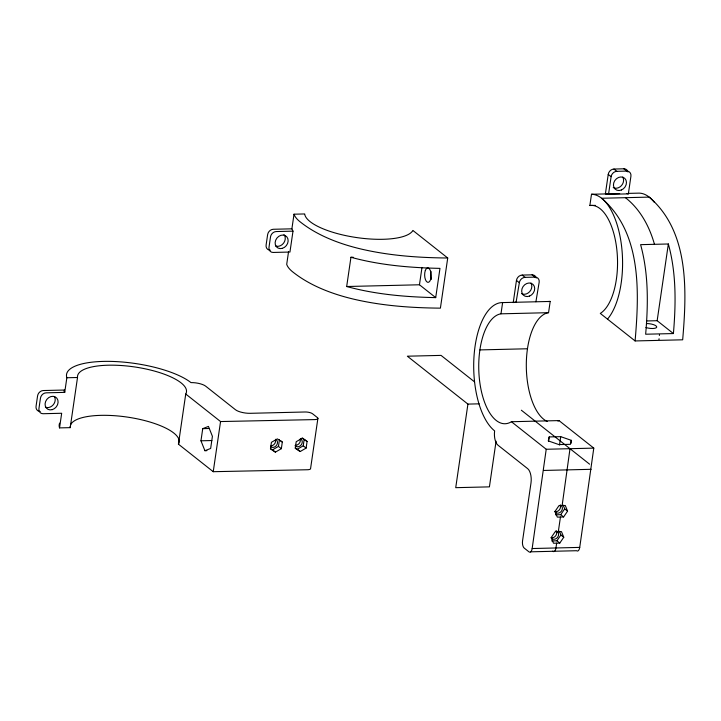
<?xml version="1.0" encoding="UTF-8"?>
<svg xmlns="http://www.w3.org/2000/svg" width="721" height="721" viewBox="0 0 721 721"><rect width="100%" height="100%" fill="white"/><g stroke="black" fill="none" stroke-linecap="round" stroke-linejoin="round"><path stroke-width="1.08" d="M673.405 333.562C675.965 303.721 676.397 273.079 668.349 243.986L640.599 244.653C648.657 273.737 648.215 304.388 645.655 334.22L673.405 333.562L657.155 320.71L646.746 320.953M635.102 340.943C639.194 292.699 642.023 232.937 601.647 198.257L649.215 197.112C689.591 231.792 686.762 291.563 682.67 339.807L635.102 340.943L600.296 313.419A55.039 24.938 88.6 0 0 616.987 251.124A55.039 24.938 88.6 0 0 589.859 205.503L591.499 194.264L619.69 193.589M659.373 335.499L659.454 334.697M658.976 339.555L659.057 338.744M502.618 302.586L500.987 313.824A55.039 24.938 88.6 0 0 479.294 378.011A55.039 24.938 88.6 0 0 511.414 421.731L546.221 449.264L532.161 548.537A5.561 2.514 88.6 0 1 528.989 551.862L524.185 548.059A5.561 2.514 88.6 0 1 522.545 540.93L530.998 482.953A11.121 5.038 88.6 0 0 527.718 468.704L497.914 445.136A11.121 5.038 88.6 0 1 494.633 430.888A66.161 29.976 88.6 0 1 473.967 357.039A66.161 29.976 88.6 0 1 502.618 302.586L550.195 301.441L548.555 312.68A55.039 24.938 88.6 0 0 526.312 363.835A55.039 24.938 88.6 0 0 547.257 421.479M570.005 448.687L562.128 505.556M511.414 421.731L558.982 420.586L593.789 448.12L579.729 547.392A5.561 2.514 88.6 0 1 576.557 550.718L530.476 551.826M317.907 418.288L310.598 468.425A5.561 1.748 8.3 0 1 307.506 469.741L213.236 471.696L178.429 444.163A55.039 17.286 8.3 0 0 132.484 417.928A55.039 17.286 8.3 0 0 70.541 425.02M64.106 391.584L64.331 390.034L43.287 390.539A5.561 4.641 -51.7 0 0 37.573 395.883L36.05 406.329A5.561 4.641 -51.7 0 0 40.241 411.439M77.517 377.498L70.198 427.643L59.537 427.895L61.673 413.268L43.125 413.719A5.561 4.641 -51.7 0 1 38.934 408.609L40.457 398.163A5.561 4.641 -51.7 0 1 46.171 392.828L64.719 392.377L66.855 377.75A66.161 20.774 8.3 0 1 113.873 361.491A66.161 20.774 8.3 0 1 190.966 382.608A11.121 3.488 8.3 0 1 205.683 386.177L235.488 409.744A11.121 3.488 8.3 0 0 250.205 413.313L305.208 411.988A5.561 1.748 8.3 0 1 312.563 413.773L317.375 417.576A5.561 1.748 8.3 0 1 314.825 419.595L220.554 421.551L185.739 394.026A55.039 17.286 8.3 0 0 135.647 367.097A55.039 17.286 8.3 0 0 77.517 377.498L66.855 377.75M178.429 444.163L185.739 394.026M200.961 440.801L202.736 428.653L208.459 426.408L212.416 436.313L210.649 448.462L204.917 450.706L200.961 440.801L211.866 440.54M213.236 471.696L220.554 421.551M288.535 251.809L286.706 264.346A66.161 20.774 8.3 0 0 292.888 272.033C306.659 282.938 322.936 290.202 339.627 295.358A85.213 26.758 8.3 0 0 354.687 299.395C382.77 305.857 411.664 307.894 440.405 308.146L447.723 258.001L412.908 230.468A55.039 17.286 8.3 0 1 355.525 237.398A55.039 17.286 8.3 0 1 304.686 213.948L294.024 214.2L291.888 228.827L292.996 231.153L289.95 252.044L273.178 252.449A5.561 4.641 -51.7 0 1 268.987 247.339L270.51 236.894A5.561 4.641 -51.7 0 1 276.233 231.549L292.996 231.153M270.546 448.579L272.529 449.85L278.459 446.407L279.424 439.774M282.308 442.054L277.351 438.873L271.42 442.315L270.447 448.949L275.413 452.13L281.343 448.687L282.308 442.054L280.866 440.919M295.322 447.984L297.304 449.255L303.235 445.812L304.199 439.179L307.083 441.459L306.119 448.092L300.188 451.535L295.222 448.354L296.196 441.721L302.126 438.278L307.083 441.459M350.947 257.271C379.904 265.202 410.042 267.77 439.972 268.374L435.709 297.62C405.779 297.025 375.641 294.447 346.675 286.516L350.947 257.271L353.146 257.217M435.709 297.62L419.46 284.777L421.992 267.437M474.4 381.769L441.036 355.39L407.347 356.201L467.92 404.102L455.726 487.675L489.415 486.864L496.084 441.18M513.226 302.604L516.461 280.424A5.561 4.641 -51.7 0 1 522.184 275.08L532.089 274.845A5.561 4.641 -51.7 0 1 536.217 278.036M535.91 301.775L539.173 282.226A5.561 4.641 -51.7 0 0 534.973 277.125L525.068 277.36A5.561 4.641 -51.7 0 0 519.345 282.704L516.083 302.252M548.591 441.108L549.204 436.926L560.722 436.656L571.329 440.342L570.87 443.478M559.505 445.01L560.722 436.656M551.962 538.515L552.061 537.794M555.711 512.784L555.873 511.676M608.227 174.392L605.379 193.931L608.533 194.346L628.351 193.868L630.929 176.194A5.561 4.641 -51.7 0 0 626.738 171.093L623.854 168.804L613.941 169.047A5.561 4.641 -51.7 0 0 608.227 174.392L611.111 176.672L608.533 194.346M556.639 543.156L555.945 547.969A5.561 2.514 88.6 0 1 552.773 551.286L552.628 551.168M558.315 531.674L560.451 517.038M657.155 320.71L668.349 243.986M549.204 436.926L548.275 440.901L558.883 444.587L570.41 444.316L571.329 440.342M555.476 514.812L560.713 514.686L564.696 508.864L563.155 505.088M563.597 516.966L567.58 511.144L565.273 505.484L558.982 505.628L554.999 511.45L557.306 517.119L563.597 516.966L560.713 514.686M551.664 540.93L556.9 540.804L560.884 534.982L559.352 531.206M559.784 543.084L563.768 537.262L561.461 531.602L555.17 531.747L551.195 537.569L553.494 543.228L559.784 543.084L556.9 540.804M513.839 302.478L515.885 302.252M613.941 169.047L616.834 171.328L626.738 171.093M628.397 193.381L639.067 193.129A66.161 29.976 88.6 0 1 654.262 202.268M589.859 205.503L595.393 205.377M291.888 228.827L273.349 229.269A5.561 4.641 -51.7 0 0 267.626 234.613L266.103 245.059A5.561 4.641 -51.7 0 0 270.294 250.16M346.675 286.516L419.46 284.777M500.987 313.824L548.555 312.68M479.898 349.91L527.466 348.766M467.92 404.102L479.15 403.832M202.736 428.653L208.684 428.508M204.917 450.706L206.9 450.661M546.221 449.264L593.789 448.12M543.553 470.452L591.121 469.308M532.161 548.537L579.729 547.392M447.723 258.001C418.676 257.748 389.466 255.667 361.122 249.042A85.204 26.749 8.3 0 1 346.242 244.996C329.803 239.85 313.77 232.64 300.206 221.888A66.161 20.774 8.3 0 1 294.024 214.2M626.973 193.598L628.351 193.868M302.216 437.908L303.208 438.539M532.089 274.845L534.973 277.125M522.184 275.08L525.068 277.36M516.461 280.424L519.345 282.704M521.346 410.204L589.607 464.198M564.696 508.864L567.58 511.144M560.884 534.982L563.768 537.262M303.235 445.812L306.119 448.092M297.304 449.255L300.188 451.535M278.459 446.407L281.343 448.687M272.529 449.85L275.413 452.13M625.431 197.689C640.239 209.225 649.459 226.502 654.47 244.32M64.331 390.034L64.719 392.377M622.701 177.06A7.228 6.029 -51.7 0 1 621.439 185.63A7.228 6.029 -51.7 0 1 613.229 187.568M591.499 194.264A66.161 29.976 88.6 0 1 621.43 244.933A66.161 29.976 88.6 0 1 607.506 319.124M623.854 168.804A5.561 4.641 -51.7 0 1 627.982 171.995M611.111 176.672A5.561 4.641 -51.7 0 1 616.834 171.328M646.476 323.567A7.228 2.271 8.3 0 1 656.75 327.082A7.228 2.271 8.3 0 1 645.917 327.523M558.982 420.586A55.039 24.938 88.6 0 1 558 421.154M547.897 301.603A66.161 29.976 88.6 0 1 550.195 301.441M530.935 283.092A7.228 6.029 -51.7 0 1 529.683 291.663A7.228 6.029 -51.7 0 1 521.472 293.6M556.134 530.908A4.452 3.713 -51.7 0 1 555.774 535.667A4.452 3.713 -51.7 0 1 551.349 537.74M560.136 505.133A4.452 3.713 -51.7 0 1 559.316 509.9A4.452 3.713 -51.7 0 1 554.81 511.54M560.433 505.097A4.452 3.713 -51.7 0 1 561.091 511.586A4.452 3.713 -51.7 0 1 554.755 511.387M555.918 531.007A4.452 3.713 -51.7 0 1 557.693 537.19A4.452 3.713 -51.7 0 1 551.132 537.839M284.011 234.64A7.228 6.029 -51.7 0 1 283.596 243.148A7.228 6.029 -51.7 0 1 275.467 245.924M431.338 279.378A7.228 3.272 88.6 0 1 430.96 271.348M59.537 427.895A66.161 20.774 8.3 0 1 59.609 423.146M70.198 427.643A55.039 17.286 8.3 0 1 70.207 426.3M54.634 396.974A7.228 6.029 -51.7 0 1 53.066 404.995A7.228 6.029 -51.7 0 1 45.414 407.194M300.26 439.477A4.452 3.713 -51.7 0 1 295.736 445.281M275.485 440.071A4.452 3.713 -51.7 0 1 270.961 445.875M275.521 439.296A4.452 3.713 -51.7 0 1 276.738 445.055A4.452 3.713 -51.7 0 1 270.817 446.768M300.296 438.701A4.452 3.713 -51.7 0 1 301.252 444.839A4.452 3.713 -51.7 0 1 295.033 445.65M621.331 190.029A7.228 6.029 -51.7 0 0 624.783 178.375A7.228 6.029 -51.7 0 0 613.751 182.828A7.228 6.029 -51.7 0 0 621.331 190.029M529.565 296.061A7.228 6.029 -51.7 0 0 533.017 284.407A7.228 6.029 -51.7 0 0 521.986 288.86A7.228 6.029 -51.7 0 0 529.565 296.061M282.353 248.348A7.228 6.029 -51.7 0 0 286.895 236.921A7.228 6.029 -51.7 0 0 275.674 240.228A7.228 6.029 -51.7 0 0 282.353 248.348M425.3 270.546A7.228 3.272 88.6 0 0 427.508 282.272A7.228 3.272 88.6 0 0 430.933 272.619A7.228 3.272 88.6 0 0 425.3 270.546M52.3 409.627A7.228 6.029 -51.7 0 0 56.842 398.19A7.228 6.029 -51.7 0 0 45.621 401.498A7.228 6.029 -51.7 0 0 52.3 409.627"/></g></svg>
